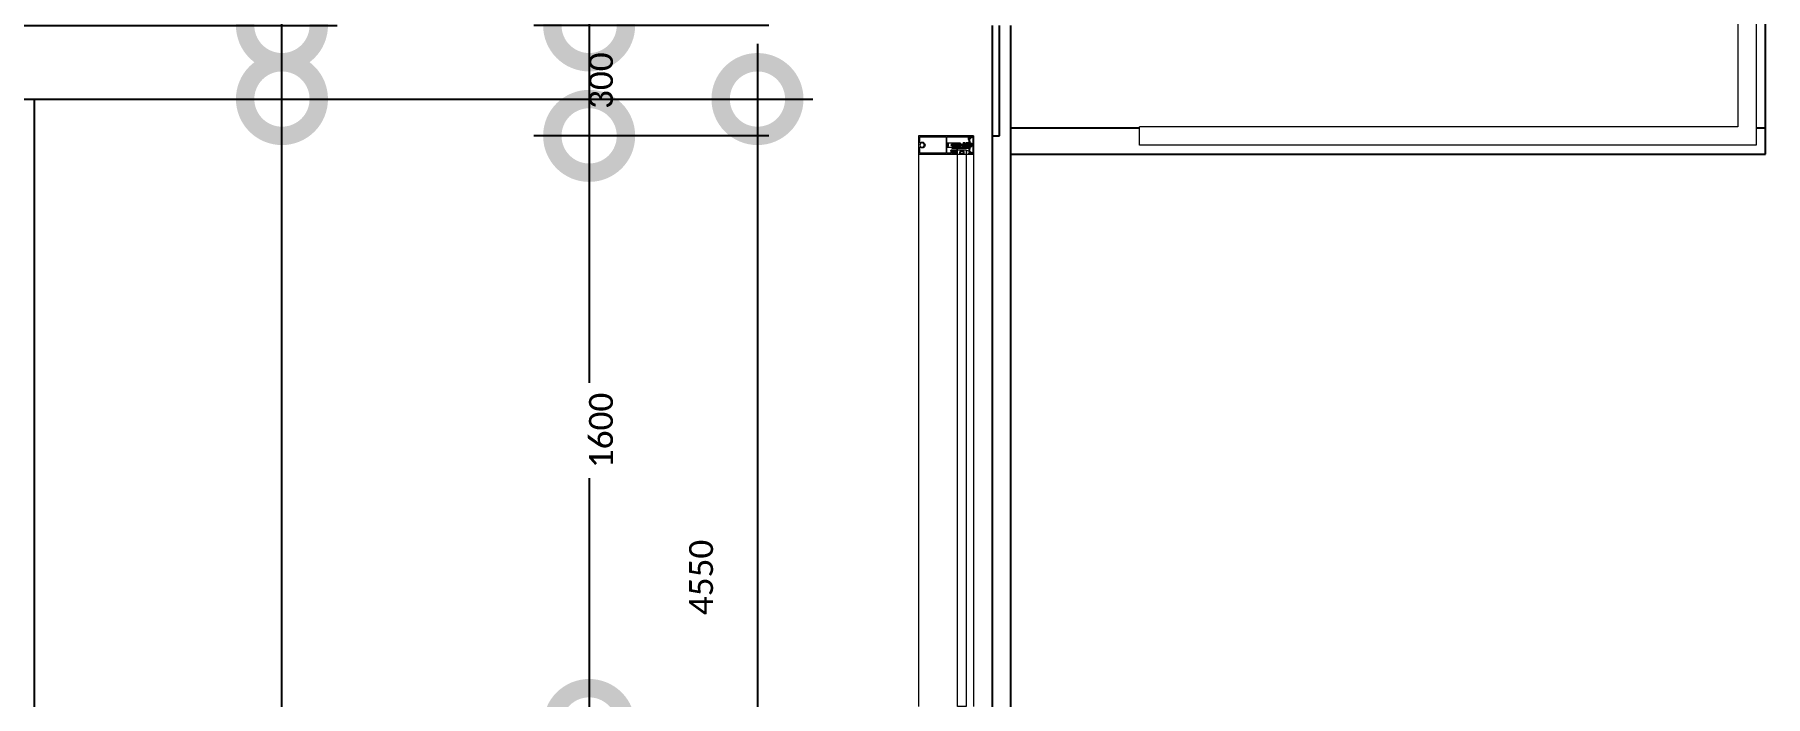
# Model space of a CAD drawing. Header units: metres. Extents: x 22.6 to 101.3, y 9.4 to 67.4.
# Drawn here: x 91.294 to 95.994, y 55.375 to 57.172 of the extents above; entities that cross this region are included whole.
import ezdxf

# ---------------------------------------------------------------- set-up
doc = ezdxf.new("R2010")
doc.units = ezdxf.units.M
doc.linetypes.add('ECG_Line-Ptrn-Sold', pattern=[9144.001, 9144, -0.001])
doc.layers.add('00', color=252, linetype='Continuous')
for name, color, linetype, lineweight in [('A-DIM', 7, 'Continuous', 5), ('A-ELEV', 1, 'ECG_Line-Ptrn-Sold', 9), ('A-FLOR-HRAL', 1, 'Continuous', 9), ('A-HATCH', 1, 'Continuous', 9), ('A-WIN', 4, 'ECG_Line-Ptrn-Sold', 5)]:
    doc.layers.add(name, color=color, linetype=linetype, lineweight=lineweight)
doc.styles.add('Calibri', font='calibri.ttf', dxfattribs={"height": 0.212639})
doc.dimstyles.new('ECG_Dimn-Detl-100', dxfattribs={"dimscale": 0.3048, "dimtxt": 0.25, "dimasz": 1.312336, "dimexe": 0.492126, "dimexo": 0.0625, "dimgap": 0, "dimtad": 1, "dimdec": 0, "dimlfac": 1000, "dimzin": 0, "dimdsep": 46, "dimtxsty": 'Calibri', "dimblk1": 'DOTSMALL', "dimblk2": 'DOTSMALL', "dimsah": 1, "dimcen": 0.09, "dimdle": 0.492126, "dimazin": 0, "dimtfac": 1, "dimtdec": 4, "dimtix": 1, "dimtmove": 0, "dimatfit": 3, "dimfxl": 0.492126, "dimfxlon": 1, "dimtvp": 1, "dimtolj": 1, "dimtzin": 0, "dimarcsym": 2})
doc.dimstyles.new('ECG_Dimn-Detl-100_1', dxfattribs={"dimscale": 0.3048, "dimtxt": 0.25, "dimasz": 1.312336, "dimexe": 0.492126, "dimexo": 0.0625, "dimgap": 0, "dimtad": 1, "dimdec": 0, "dimlfac": 1000, "dimzin": 0, "dimdsep": 46, "dimtxsty": 'Calibri', "dimblk1": 'DOTSMALL', "dimblk2": 'DOTSMALL', "dimsah": 1, "dimcen": 0.09, "dimdle": 0.492126, "dimazin": 0, "dimtfac": 1, "dimtdec": 4, "dimtix": 1, "dimtmove": 2, "dimatfit": 3, "dimfxl": 0.492126, "dimfxlon": 1, "dimtvp": 1, "dimtolj": 1, "dimtzin": 0, "dimarcsym": 2})
doc.dimstyles.new('ECG_Dimn-Detl-100_2', dxfattribs={"dimscale": 0.3048, "dimtxt": 0.25, "dimasz": 1.312336, "dimexe": 0.492126, "dimexo": 0.0625, "dimgap": 0, "dimtad": 1, "dimdec": 0, "dimlfac": 1000, "dimzin": 0, "dimdsep": 46, "dimtxsty": 'Calibri', "dimblk1": 'DOTSMALL', "dimblk2": 'DOTSMALL', "dimsah": 1, "dimcen": 0.09, "dimdle": 0.492126, "dimazin": 0, "dimtfac": 1, "dimtdec": 4, "dimtix": 1, "dimtmove": 0, "dimatfit": 3, "dimfxl": 0.492126, "dimfxlon": 1, "dimtvp": 1, "dimtolj": 1, "dimtzin": 0, "dimarcsym": 2})

# ---------------------------------------------------------------- blocks, each defined once
blk = doc.blocks.new('Railing - Railing-3161472-GROUND FLOOR PLAN')
at = {"layer": 'A-FLOR-HRAL'}
for p, q in [((95.9189, 60.5473), (95.9689, 60.5473)), ((95.9189, 60.5473), (95.9189, 59.0473)), ((95.9689, 60.5473), (95.9689, 59.0473)), ((95.9189, 59.0473), (95.9189, 56.9223)), ((95.9689, 59.0473), (95.9689, 56.8723)), ((94.2939, 56.8723), (94.2939, 56.9223)), ((95.9189, 56.9223), (94.2939, 56.9223)), ((95.9689, 56.8723), (94.2939, 56.8723))]:
    blk.add_line(p, q, dxfattribs=at)
blk = doc.blocks.new('Rectangular Mullion - ECG-LEFT-END-MULION-DETAIL-2110308-GROUND FLOOR PLAN')
at = {"layer": 'A-ELEV'}
for p, q in [((72.8439, 18.9473), (72.8439, 17.4473)), ((72.9499, 18.9473), (72.9739, 18.9473)), ((72.9499, 17.4473), (72.9499, 18.9473)), ((72.9739, 18.9473), (72.9739, 17.4473)), ((72.9939, 18.9473), (72.9939, 17.4473)), ((72.9739, 17.4473), (72.9499, 17.4473))]:
    blk.add_line(p, q, dxfattribs=at)
blk = doc.blocks.new('Rectangular Mullion - ECG-RIGHT-END-MULION-PROFIL-1987638-GROUND FLOOR PLAN')
at = {"layer": 'A-HATCH'}
for p, q in [((-0.0297, 0.0186), (-0.0315, 0.0129)), ((-0.0309, 0.0126), (-0.0292, 0.014)), ((-0.0299, 0.019), (-0.0299, 0.031)), ((-0.029, 0.019), (-0.0299, 0.019)), ((-0.0265, 0.019), (-0.0297, 0.019)), ((-0.0234, 0.0056), (-0.0292, 0.0056)), ((-0.0292, -0.0036), (-0.0292, 0.0056)), ((-0.0283, 0.004), (-0.0292, 0.004)), ((-0.0292, 0.004), (-0.0292, -0.0036)), ((-0.0284, 0.0225), (-0.029, 0.019)), ((-0.0049, 0.032), (-0.0289, 0.032)), ((-0.0282, 0.0224), (-0.0288, 0.019)), ((-0.0288, 0.019), (-0.0271, 0.019)), ((-0.0285, 0.0139), (-0.0282, 0.0126)), ((-0.0284, 0.03), (-0.0284, 0.0245)), ((-0.0283, 0.0048), (-0.024, 0.0048)), ((-0.0283, 0.0048), (-0.0283, 0.004)), ((-0.024, 0.0048), (-0.0283, 0.0048)), ((-0.0279, 0.0305), (-0.0049, 0.0305)), ((-0.0263, 0.028), (-0.0277, 0.0244)), ((-0.0277, 0.0126), (-0.0273, 0.0139)), ((-0.0273, 0.021), (-0.0263, 0.022)), ((-0.0273, 0.02), (-0.0273, 0.021)), ((-0.0265, 0.0213), (-0.0271, 0.0207)), ((-0.0267, 0.0139), (-0.0264, 0.0126)), ((-0.0265, 0.0203), (-0.0265, 0.019)), ((-0.0252, 0.028), (-0.0263, 0.028)), ((-0.0263, 0.022), (-0.0243, 0.022)), ((-0.0247, 0.0216), (-0.0258, 0.0216)), ((-0.0258, 0.0126), (-0.0255, 0.0139)), ((-0.0257, 0.0205), (-0.0257, 0.0185)), ((-0.0243, 0.0236), (-0.0253, 0.0264)), ((-0.0246, 0.0266), (-0.0252, 0.028)), ((-0.025, 0.0139), (-0.0247, 0.0126)), ((-0.0247, 0.0185), (-0.0247, 0.0205)), ((-0.0231, 0.0236), (-0.0243, 0.0236)), ((-0.0243, 0.022), (-0.0233, 0.021)), ((-0.0241, 0.0126), (-0.0238, 0.0139)), ((-0.024, 0.0048), (-0.022, 0.0035)), ((-0.022, 0.0035), (-0.024, 0.0048)), ((-0.0233, 0.0207), (-0.0239, 0.0213)), ((-0.0239, 0.019), (-0.0239, 0.0203)), ((-0.0207, 0.019), (-0.0239, 0.019)), ((-0.0049, 0.019), (-0.0235, 0.019)), ((-0.0202, 0.0036), (-0.0234, 0.0056)), ((-0.0233, 0.021), (-0.0233, 0.02)), ((-0.0232, 0.0139), (-0.0228, 0.0126)), ((-0.0213, 0.0218), (-0.0231, 0.0236)), ((-0.0223, 0.0126), (-0.0219, 0.0139)), ((-0.022, 0.0035), (-0.022, -0.0032)), ((-0.022, -0.0032), (-0.022, 0.0035)), ((-0.0113, 0.022), (-0.0213, 0.021)), ((-0.0213, 0.021), (-0.0213, 0.0218)), ((-0.0213, 0.014), (-0.0196, 0.0126)), ((-0.019, 0.0129), (-0.0207, 0.0186)), ((-0.0202, -0.0031), (-0.0202, 0.0036)), ((-0.0202, -0.0012), (-0.0202, 0.0013)), ((-0.0145, 0.0175), (-0.0145, -0.0266)), ((-0.011, 0.0175), (-0.0145, 0.0175)), ((-0.0113, 0.0223), (-0.0113, 0.0234)), ((-0.0113, 0.0234), (0.0014, 0.0234)), ((0.0014, 0.0223), (-0.0113, 0.0223)), ((-0.0049, 0.022), (-0.0113, 0.022)), ((-0.011, -0.0266), (-0.011, 0.0175)), ((-0.0079, 0.0183), (-0.0104, 0.0177)), ((-0.0104, 0.0177), (-0.0104, 0.0117)), ((-0.0086, 0.0117), (-0.0104, 0.0077)), ((-0.0104, 0.0117), (-0.0086, 0.0117)), ((-0.0104, 0.0077), (-0.0104, 0.0034)), ((-0.0104, 0.0034), (-0.0084, 0.0024)), ((-0.01, 0.0234), (-0.01, 0.0245)), ((-0.01, 0.0245), (0.0002, 0.0245)), ((0.0002, 0.0234), (-0.01, 0.0234)), ((-0.0098, 0.0167), (-0.0079, 0.0174)), ((-0.0098, 0.0127), (-0.0098, 0.0167)), ((-0.0079, 0.0122), (-0.0098, 0.0127)), ((-0.0096, 0.0275), (-0.0096, 0.0245)), ((-0.0096, 0.0069), (-0.0079, 0.0105)), ((-0.0096, 0.0041), (-0.0096, 0.0069)), ((-0.0084, 0.0035), (-0.0096, 0.0041)), ((-0.0015, 0.0277), (-0.0084, 0.0277)), ((-0.0084, 0.0024), (-0.0084, 0.0035)), ((-0.0079, 0.0174), (-0.0079, 0.0183)), ((-0.0079, 0.0105), (-0.0079, 0.0122)), ((-0.0077, 0.0177), (-0.0046, 0.0188)), ((-0.0022, 0.0175), (-0.0077, 0.0155)), ((-0.0022, 0.0154), (-0.0077, 0.0133)), ((-0.0022, 0.0132), (-0.0077, 0.0112)), ((-0.0022, 0.011), (-0.0077, 0.009)), ((-0.0022, 0.0096), (-0.0077, 0.0076)), ((-0.0022, 0.0074), (-0.0077, 0.0054)), ((-0.0022, 0.0052), (-0.0077, 0.0032)), ((-0.0022, 0.0031), (-0.0077, 0.0011)), ((-0.0022, 0.0007), (-0.0076, -0.0013)), ((-0.0073, 0.0181), (-0.0056, 0.0188)), ((-0.0056, 0.0188), (-0.0073, 0.0181)), ((-0.0027, 0.018), (-0.0073, 0.0159)), ((-0.0073, 0.0159), (-0.0027, 0.018)), ((-0.0027, 0.0158), (-0.0073, 0.0137)), ((-0.0073, 0.0137), (-0.0027, 0.0158)), ((-0.0027, 0.0136), (-0.0073, 0.0116)), ((-0.0073, 0.0116), (-0.0027, 0.0136)), ((-0.0027, 0.0114), (-0.0073, 0.0094)), ((-0.0073, 0.0094), (-0.0027, 0.0114)), ((-0.0027, 0.01), (-0.0073, 0.008)), ((-0.0073, 0.008), (-0.0027, 0.01)), ((-0.0027, 0.0079), (-0.0073, 0.0058)), ((-0.0073, 0.0058), (-0.0027, 0.0079)), ((-0.0027, 0.0057), (-0.0073, 0.0036)), ((-0.0073, 0.0036), (-0.0027, 0.0057)), ((-0.0027, 0.0035), (-0.0073, 0.0015)), ((-0.0073, 0.0015), (-0.0027, 0.0035)), ((-0.0027, 0.0012), (-0.0073, -0.0009)), ((-0.0073, -0.0009), (-0.0027, 0.0012)), ((-0.0072, 0.0275), (-0.0072, 0.0245)), ((-0.0072, 0.0223), (-0.0027, 0.0223)), ((-0.0072, 0.0188), (-0.0072, 0.0223)), ((-0.0072, 0.0188), (-0.0056, 0.0188)), ((-0.0027, 0.0188), (-0.0072, 0.0188)), ((-0.0027, 0.0171), (-0.0072, 0.0151)), ((-0.0072, 0.0151), (-0.003, 0.017)), ((-0.0027, 0.0149), (-0.0072, 0.0129)), ((-0.0072, 0.0129), (-0.003, 0.0148)), ((-0.0027, 0.0127), (-0.0072, 0.0107)), ((-0.0072, 0.0107), (-0.003, 0.0126)), ((-0.0027, 0.0106), (-0.0072, 0.0085)), ((-0.0072, 0.0085), (-0.003, 0.0104)), ((-0.0027, 0.0092), (-0.0072, 0.0071)), ((-0.0072, 0.0071), (-0.003, 0.009)), ((-0.0027, 0.007), (-0.0072, 0.005)), ((-0.0072, 0.005), (-0.003, 0.0068)), ((-0.0027, 0.0048), (-0.0072, 0.0028)), ((-0.0072, 0.0028), (-0.003, 0.0047)), ((-0.0027, 0.0026), (-0.0072, 0.0006)), ((-0.0072, 0.0006), (-0.003, 0.0025)), ((-0.0027, 0.0003), (-0.0072, -0.0017)), ((-0.0072, -0.0017), (-0.003, 0.0001)), ((-0.007, 0.0173), (-0.0037, 0.0188)), ((-0.0037, 0.0188), (-0.007, 0.0173)), ((-0.0056, 0.0188), (-0.0046, 0.0188)), ((0.0191, 0.032), (-0.0049, 0.032)), ((-0.0049, 0.0305), (0.0181, 0.0305)), ((0.0015, 0.022), (-0.0049, 0.022)), ((0.0137, 0.019), (-0.0049, 0.019)), ((-0.0046, 0.0188), (-0.0037, 0.0188)), ((-0.0037, 0.0188), (-0.0027, 0.0188)), ((-0.0027, 0.0275), (-0.0027, 0.0245)), ((-0.0027, 0.0223), (-0.0027, 0.0188)), ((-0.0018, 0.0174), (-0.0018, 0.0183)), ((-0.0018, 0.0183), (0.0007, 0.0177)), ((0.0001, 0.0167), (-0.0018, 0.0174)), ((-0.0018, 0.0122), (0.0001, 0.0127)), ((-0.0018, 0.0105), (-0.0018, 0.0122)), ((-0.0001, 0.0069), (-0.0018, 0.0105)), ((-0.0014, 0.0035), (-0.0001, 0.0041)), ((-0.0014, 0.0024), (-0.0014, 0.0035)), ((0.0007, 0.0034), (-0.0014, 0.0024)), ((-0.0011, 0.0117), (0.0007, 0.0077)), ((0.0007, 0.0117), (-0.0011, 0.0117)), ((-0.0003, 0.0275), (-0.0003, 0.0245)), ((-0.0001, 0.0041), (-0.0001, 0.0069)), ((0.0001, 0.0127), (0.0001, 0.0167)), ((0.0002, 0.0245), (0.0002, 0.0234)), ((0.0007, 0.0177), (0.0007, 0.0117)), ((0.0007, 0.0077), (0.0007, 0.0034)), ((0.0014, 0.0234), (0.0014, 0.0223)), ((0.0115, 0.021), (0.0015, 0.022)), ((0.0098, 0.0167), (0.0098, 0.019)), ((0.0176, 0.0167), (0.0098, 0.0167)), ((0.0109, 0.019), (0.0141, 0.019)), ((0.0132, 0.0236), (0.0115, 0.0218)), ((0.0115, 0.0218), (0.0115, 0.021)), ((0.0144, 0.0236), (0.0132, 0.0236)), ((0.0145, 0.022), (0.0135, 0.021)), ((0.0135, 0.0207), (0.0141, 0.0213)), ((0.0135, 0.021), (0.0135, 0.02)), ((0.0141, 0.019), (0.0141, 0.0203)), ((0.0155, 0.0264), (0.0144, 0.0236)), ((0.0165, 0.022), (0.0145, 0.022)), ((0.0153, 0.028), (0.0148, 0.0266)), ((0.0148, 0.0216), (0.0159, 0.0216)), ((0.0149, 0.0185), (0.0149, 0.0205)), ((0.0165, 0.028), (0.0153, 0.028)), ((0.0159, 0.0205), (0.0159, 0.0185)), ((0.0178, 0.0244), (0.0165, 0.028)), ((0.0175, 0.021), (0.0165, 0.022)), ((0.0167, 0.0213), (0.0172, 0.0207)), ((0.0167, 0.0203), (0.0167, 0.019)), ((0.0167, 0.019), (0.0199, 0.019)), ((0.0175, 0.02), (0.0175, 0.021)), ((0.019, 0.019), (0.0176, 0.019)), ((0.0176, -0.041), (0.0176, 0.0167)), ((0.0184, 0.0224), (0.019, 0.019)), ((0.0185, 0.0225), (0.0192, 0.019)), ((0.0186, 0.03), (0.0186, 0.0245)), ((0.0192, 0.019), (0.0201, 0.019)), ((0.0201, 0.019), (0.0201, 0.031)), ((0.0201, 0.019), (0.0201, -0.118)), ((-0.0304, -0.0129), (-0.0312, -0.0136)), ((-0.0295, -0.0142), (-0.0309, -0.0128)), ((-0.0299, -0.0213), (-0.0276, -0.0213)), ((-0.0299, -0.118), (-0.0299, -0.0213)), ((-0.0289, -0.0135), (-0.0295, -0.0142)), ((-0.0292, -0.0036), (-0.0292, -0.0053)), ((-0.0283, -0.0036), (-0.0292, -0.0036)), ((-0.0292, -0.0036), (-0.0283, -0.0036)), ((-0.0292, -0.0053), (-0.0238, -0.0053)), ((-0.027, -0.0198), (-0.0285, -0.0213)), ((-0.0284, -0.0152), (-0.0277, -0.0145)), ((-0.0261, -0.0151), (-0.0284, -0.0175)), ((-0.0284, -0.0152), (-0.0269, -0.0168)), ((-0.0284, -0.0213), (-0.0284, -0.0152)), ((-0.0284, -0.0175), (-0.0276, -0.0183)), ((-0.0276, -0.0183), (-0.0284, -0.0191)), ((-0.0284, -0.0191), (-0.025, -0.0225)), ((-0.0269, -0.0213), (-0.0284, -0.0213)), ((-0.0284, -0.0225), (-0.0284, -0.0263)), ((-0.0269, -0.0225), (-0.0284, -0.0225)), ((-0.0284, -0.0263), (-0.0262, -0.0263)), ((-0.0283, -0.0044), (-0.0283, -0.0036)), ((-0.0283, -0.0036), (-0.0283, -0.0044)), ((-0.024, -0.0044), (-0.0283, -0.0044)), ((-0.0283, -0.0044), (-0.024, -0.0044)), ((-0.0278, -0.0225), (-0.0269, -0.0225)), ((-0.0269, -0.0241), (-0.0278, -0.0225)), ((-0.0276, -0.0196), (-0.0276, -0.0171)), ((-0.0276, -0.0213), (-0.0269, -0.022)), ((-0.0274, -0.0225), (-0.0258, -0.0241)), ((-0.0274, -0.0298), (-0.0274, -0.041)), ((-0.0194, -0.0298), (-0.0274, -0.0298)), ((-0.0274, -0.041), (-0.0104, -0.041)), ((-0.0274, -0.043), (-0.0274, -0.114)), ((0.0176, -0.043), (-0.0274, -0.043)), ((-0.0273, -0.0168), (-0.0249, -0.0168)), ((-0.0248, -0.0198), (-0.0273, -0.0198)), ((-0.0272, -0.0151), (-0.0254, -0.0151)), ((-0.0269, -0.022), (-0.0248, -0.0198)), ((-0.0269, -0.0225), (-0.0269, -0.0213)), ((-0.0243, -0.0241), (-0.0269, -0.0241)), ((-0.025, -0.0225), (-0.0267, -0.0241)), ((-0.0262, -0.0263), (-0.0262, -0.0278)), ((-0.0262, -0.0278), (-0.0222, -0.0278)), ((-0.0258, -0.0151), (-0.0228, -0.0181)), ((-0.0229, -0.0141), (-0.0256, -0.0168)), ((-0.0255, -0.0198), (-0.0241, -0.0213)), ((-0.0225, -0.0168), (-0.025, -0.0144)), ((-0.0247, -0.023), (-0.0236, -0.0241)), ((-0.0217, -0.0151), (-0.0246, -0.018)), ((-0.0246, -0.0171), (-0.0246, -0.0196)), ((-0.0246, -0.0185), (-0.0214, -0.0217)), ((-0.0234, -0.023), (-0.0245, -0.0241)), ((-0.0214, -0.0241), (-0.0243, -0.0241)), ((-0.0241, -0.0213), (-0.0226, -0.0198)), ((-0.022, -0.0032), (-0.024, -0.0044)), ((-0.024, -0.0044), (-0.022, -0.0032)), ((-0.0238, -0.0053), (-0.0202, -0.0031)), ((-0.0221, -0.0151), (-0.0232, -0.0139)), ((-0.0228, -0.0171), (-0.0228, -0.0196)), ((-0.0226, -0.0198), (-0.0201, -0.0198)), ((-0.0201, -0.0168), (-0.0225, -0.0168)), ((-0.0225, -0.023), (-0.0214, -0.0241)), ((-0.0204, -0.0198), (-0.0223, -0.0217)), ((-0.0207, -0.0225), (-0.0223, -0.0241)), ((-0.0222, -0.0263), (-0.0199, -0.0263)), ((-0.0222, -0.0278), (-0.0222, -0.0263)), ((-0.0202, -0.0151), (-0.0221, -0.0151)), ((-0.022, -0.0151), (-0.0203, -0.0168)), ((-0.0214, -0.022), (-0.0207, -0.0213)), ((-0.0214, -0.0213), (-0.0214, -0.0225)), ((-0.019, -0.0213), (-0.0214, -0.0213)), ((-0.0199, -0.0225), (-0.0214, -0.0225)), ((-0.0206, -0.0225), (-0.0214, -0.0241)), ((-0.0214, -0.0225), (-0.0207, -0.0225)), ((-0.0174, -0.013), (-0.0213, -0.0168)), ((-0.0197, -0.0213), (-0.0211, -0.0198)), ((-0.0207, -0.0213), (-0.0184, -0.0213)), ((-0.0201, -0.0149), (-0.019, -0.016)), ((-0.0199, -0.0263), (-0.0199, -0.0225)), ((-0.019, -0.0167), (-0.0198, -0.0176)), ((-0.0198, -0.0196), (-0.0198, -0.0171)), ((-0.0198, -0.0173), (-0.019, -0.0182)), ((-0.019, -0.0184), (-0.0198, -0.0192)), ((-0.0198, -0.0189), (-0.019, -0.0198)), ((-0.019, -0.0205), (-0.0197, -0.0213)), ((-0.019, -0.0138), (-0.0183, -0.0145)), ((-0.019, -0.0151), (-0.019, -0.0213)), ((-0.0184, -0.0213), (-0.0184, -0.0288)), ((-0.0168, -0.0138), (-0.0174, -0.013)), ((-0.0145, -0.0266), (-0.011, -0.0266)), ((-0.009, -0.0033), (-0.0104, -0.0033)), ((-0.0104, -0.0033), (-0.0088, -0.0033)), ((-0.0104, -0.041), (-0.0104, -0.0033)), ((-0.0088, -0.0033), (-0.0078, -0.0043)), ((-0.0084, -0.041), (-0.0084, -0.0372)), ((-0.0049, -0.041), (-0.0084, -0.041)), ((-0.0079, -0.0367), (-0.0019, -0.0367)), ((-0.0022, -0.0036), (-0.0078, -0.0057)), ((-0.0078, -0.0043), (-0.0078, -0.0266)), ((-0.0022, -0.0071), (-0.0078, -0.0092)), ((-0.0022, -0.0093), (-0.0078, -0.0113)), ((-0.0022, -0.0115), (-0.0078, -0.0135)), ((-0.0022, -0.0137), (-0.0078, -0.0157)), ((-0.0022, -0.0158), (-0.0078, -0.0179)), ((-0.0022, -0.018), (-0.0078, -0.02)), ((-0.0078, -0.0266), (-0.0049, -0.0295)), ((-0.0023, -0.0015), (-0.0077, -0.0035)), ((-0.0027, -0.001), (-0.0073, -0.0031)), ((-0.0073, -0.0031), (-0.0027, -0.001)), ((-0.0027, -0.0032), (-0.0073, -0.0053)), ((-0.0073, -0.0053), (-0.0027, -0.0032)), ((-0.0073, -0.0074), (-0.0027, -0.0054)), ((-0.0027, -0.0054), (-0.0073, -0.0074)), ((-0.0027, -0.0067), (-0.0073, -0.0087)), ((-0.0073, -0.0087), (-0.0027, -0.0067)), ((-0.0027, -0.0089), (-0.0073, -0.0109)), ((-0.0073, -0.0109), (-0.0027, -0.0089)), ((-0.0027, -0.011), (-0.0073, -0.0131)), ((-0.0073, -0.0131), (-0.0027, -0.011)), ((-0.0027, -0.0132), (-0.0073, -0.0153)), ((-0.0073, -0.0153), (-0.0027, -0.0132)), ((-0.0027, -0.0154), (-0.0073, -0.0174)), ((-0.0073, -0.0174), (-0.0027, -0.0154)), ((-0.0027, -0.0176), (-0.0073, -0.0196)), ((-0.0073, -0.0196), (-0.0027, -0.0176)), ((-0.0027, -0.0019), (-0.0072, -0.0039)), ((-0.0072, -0.0039), (-0.003, -0.002)), ((-0.0027, -0.0041), (-0.0072, -0.0061)), ((-0.0072, -0.0061), (-0.0031, -0.0042)), ((-0.0027, -0.0054), (-0.0072, -0.0074)), ((-0.0072, -0.0074), (-0.003, -0.0055)), ((-0.0027, -0.0076), (-0.0072, -0.0096)), ((-0.0072, -0.0096), (-0.003, -0.0077)), ((-0.0027, -0.0097), (-0.0072, -0.0118)), ((-0.0072, -0.0118), (-0.003, -0.0099)), ((-0.0027, -0.0119), (-0.0072, -0.0139)), ((-0.0072, -0.0139), (-0.003, -0.012)), ((-0.0027, -0.0141), (-0.0072, -0.0161)), ((-0.0072, -0.0161), (-0.003, -0.0142)), ((-0.0027, -0.0163), (-0.0072, -0.0183)), ((-0.0072, -0.0183), (-0.003, -0.0164)), ((-0.0027, -0.0184), (-0.0072, -0.0205)), ((-0.0072, -0.0205), (-0.0032, -0.0186)), ((-0.0069, -0.0216), (-0.0027, -0.0197)), ((-0.0027, -0.0197), (-0.0069, -0.0216)), ((-0.0067, -0.0218), (-0.0067, -0.0249)), ((-0.0067, -0.0249), (-0.0049, -0.0266)), ((-0.0022, -0.0202), (-0.0066, -0.0218)), ((-0.0066, -0.0218), (-0.0053, -0.0218)), ((-0.0053, -0.0218), (-0.0027, -0.0206)), ((-0.0053, -0.0218), (-0.003, -0.0207)), ((-0.003, -0.0218), (-0.0053, -0.0218)), ((-0.0049, -0.0266), (-0.003, -0.0249)), ((-0.0049, -0.0295), (-0.0019, -0.0266)), ((-0.0014, -0.041), (-0.0049, -0.041)), ((-0.003, -0.0249), (-0.003, -0.0218)), ((-0.0019, -0.0042), (-0.001, -0.0033)), ((-0.0019, -0.0266), (-0.0019, -0.0042)), ((-0.0014, -0.0372), (-0.0014, -0.041)), ((-0.001, -0.0033), (0.0006, -0.0033)), ((0, -0.0033), (-0.001, -0.0033)), ((-0.001, -0.0033), (0.0006, -0.0033)), ((0.0006, -0.0033), (0.0006, -0.041)), ((0.0006, -0.041), (0.0176, -0.041)), ((0.0176, -0.114), (0.0176, -0.043)), ((0.0201, -0.118), (-0.0299, -0.118)), ((-0.0274, -0.114), (-0.0102, -0.114)), ((0.0003, -0.114), (0.0176, -0.114))]:
    blk.add_line(p, q, dxfattribs=at)
blk.add_circle((-0.0049, -0.108), 0.006, dxfattribs=at)
for centre, radius, start, end in [((-0.0289, 0.031), 0.001, 90, 180), ((-0.0289, 0.031), 0.001, 90, 180), ((-0.0279, 0.03), 0.0005, 90, 180), ((-0.0284, 0.0235), 0.001, 270.9838, 90), ((-0.0283, 0.0235), 0.0011, 275.2327, 53.27), ((-0.0258, 0.0206), 0.001, 90, 135), ((-0.0247, 0.0206), 0.001, 45, 90), ((-0.0084, 0.0241), 0.00359, 70.3614, 109.6386), ((-0.0049, 0.0157), 0.012, 79.2883, 100.7117), ((-0.0015, 0.0241), 0.00359, 70.3614, 109.6386), ((0.0148, 0.0206), 0.001, 90, 135), ((0.0159, 0.0206), 0.001, 45, 90), ((0.0185, 0.0235), 0.0011, 126.73, 264.7673), ((0.0186, 0.0235), 0.001, 90, 269.0162), ((0.0181, 0.03), 0.0005, 0, 90), ((0.0191, 0.031), 0.001, 0, 90), ((0.0191, 0.031), 0.001, 0, 90), ((-0.0317, -0.018), 0.0044, 40.1603, 86.9533), ((-0.0315, -0.018), 0.00517, 33.5368, 87.4446), ((-0.0237, -0.0155), 0.00171, 90, 164.9371), ((-0.0237, -0.0155), 0.00171, 15.0629, 90), ((-0.0159, -0.018), 0.00517, 90.2452, 146.4632), ((-0.0194, -0.0288), 0.001, 270, 0), ((-0.0157, -0.018), 0.0044, 93.0467, 138.4555), ((-0.0079, -0.0372), 0.0005, 90, 180), ((-0.0005, -0.0259), 0.00439, 124.4715, 188.599), ((-0.0019, -0.0372), 0.0005, 360, 90), ((-0.0049, -0.108), 0.008, 311.4096, 228.5904)]:
    blk.add_arc(centre, radius, start, end, dxfattribs=at)
blk = doc.blocks.new('Rectangular Mullion - ECG-RIGHT-END-MULION-DETAIL-3268372-GROUND FLOOR PLAN')
at = {"layer": 'A-WIN'}
for p, q in [((-0.05, 0.012), (-0.05, 0.032)), ((-0.05, 0.032), (0, 0.032)), ((-0.038, 0.012), (-0.05, 0.012)), ((-0.038, -0.012), (-0.038, 0.012)), ((0, 0.032), (0, -0.118)), ((-0.05, -0.118), (-0.05, -0.012)), ((-0.05, -0.012), (-0.038, -0.012)), ((0, -0.118), (-0.05, -0.118))]:
    blk.add_line(p, q, dxfattribs=at)
blk = doc.blocks.new('_DotSmall')
at = {"color": 0, "linetype": 'ByBlock', "const_width": 0.5}
blk.add_lwpolyline([(-0.0625, 0, 1), (0.0625, 0, 1)], format="xyb", close=True, dxfattribs=at)

msp = doc.modelspace()

# ---------------------------------------------------------------- hatches: boundary and pattern name
at = {"layer": '00'}
h = msp.add_hatch(dxfattribs=at)
h.set_pattern_fill('FP_3', color=252, style=0, pattern_type=2)
h.set_pattern_definition([(0, (0, 0), (0.406, 0.102), [0.034, -0.271, 0.034, -0.271, -1.626]), (0, (0, 0), (0.406, 0.102), [-0.61, 0.034, -0.576, 0.034, -0.271, -0.711]), (0, (0, 0), (0.406, 0.102), [-1.524, 0.034, -0.17, 0.034, -0.474]), (120, (0.152, 0.051), (-0.29133459, 0.30060631), [0.034, -0.271, 0.034, -0.271, -1.626]), (120, (0.152, 0.051), (-0.29133459, 0.30060631), [-0.61, 0.034, -0.576, 0.034, -0.271, -0.711]), (120, (0.152, 0.051), (-0.29133459, 0.30060631), [-1.524, 0.034, -0.17, 0.034, -0.474]), (240, (0.203, 0.254), (-0.11466541, -0.40260631), [0.034, -0.271, 0.034, -0.271, -1.626]), (240, (0.203, 0.254), (-0.11466541, -0.40260631), [-0.61, 0.034, -0.576, 0.034, -0.271, -0.711]), (240, (0.203, 0.254), (-0.11466541, -0.40260631), [-1.524, 0.034, -0.17, 0.034, -0.474])])
h.paths.add_polyline_path([(93.9139, 56.8973), (93.9139, 57.1973), (93.9089, 57.1973), (93.9089, 56.8973)], flags=0)
h.paths.add_polyline_path([(93.9089, 58.7973), (93.9139, 58.7973), (93.9139, 59.0973), (93.9089, 59.0973)], flags=0)

# ---------------------------------------------------------------- linework, layer by layer
at = {"layer": '00', "color": 252}
for p, q in [((95.9939, 56.8473), (95.9939, 59.0473)), ((93.8939, 57.1973), (93.8939, 56.8973)), ((93.9139, 56.8973), (93.9139, 57.1973)), ((93.9439, 57.1973), (93.9439, 55.3173)), ((91.2939, 54.3473), (91.2939, 56.9973)), ((91.2939, 56.9973), (93.0939, 56.9973)), ((93.9439, 56.9193), (94.2939, 56.9193)), ((95.9689, 56.9193), (95.9939, 56.9193)), ((93.8939, 56.8973), (93.8939, 55.2973)), ((93.8939, 56.8973), (93.9139, 56.8973)), ((93.9439, 56.8473), (95.9939, 56.8473))]:
    msp.add_line(p, q, dxfattribs=at)

# ---------------------------------------------------------------- block references
for name, p in [('Railing - Railing-3161472-GROUND FLOOR PLAN', (0, 0)), ('Rectangular Mullion - ECG-LEFT-END-MULION-DETAIL-2110308-GROUND FLOOR PLAN', (20.85, 37.9))]:
    msp.add_blockref(name, p, dxfattribs=at)
at = {"layer": '00', "color": 252, "extrusion": (0, 0, -1), "rotation": 90}
for name, p in [('Rectangular Mullion - ECG-RIGHT-END-MULION-PROFIL-1987638-GROUND FLOOR PLAN', (-93.8119, 56.8773)), ('Rectangular Mullion - ECG-RIGHT-END-MULION-DETAIL-3268372-GROUND FLOOR PLAN', (-93.8119, 56.8973))]:
    msp.add_blockref(name, p, dxfattribs=at)

# ---------------------------------------------------------------- dimensions: what is measured, and where the dimension line sits
at = {"layer": 'A-DIM'}
for base, p1, p2, dimstyle, override in [((91.9656, 63.5473), (91.8156, 57.1973), (91.8156, 63.5473), 'ECG_Dimn-Detl-100', {"dimpost": '<>', "dimfxl": 6.35}), ((92.7998, 57.1973), (92.9498, 58.7973), (92.9498, 57.1973), 'ECG_Dimn-Detl-100_2', {"dimpost": '<>', "dimfxl": 1.6}), ((92.7998, 56.8973), (92.9498, 57.1973), (92.9498, 56.8973), 'ECG_Dimn-Detl-100_2', {"dimpost": '<>', "dimfxl": 0.3}), ((91.9656, 56.9973), (91.8156, 53.2473), (91.8156, 56.9973), 'ECG_Dimn-Detl-100', {"dimpost": '<>', "dimfxl": 3.75}), ((92.7998, 55.2973), (92.9498, 56.8973), (92.9498, 55.2973), 'ECG_Dimn-Detl-100_2', {"dimpost": '<>', "dimfxl": 1.6})]:
    msp.add_linear_dim(base=base, p1=p1, p2=p2, angle=90, dimstyle=dimstyle, override=override, dxfattribs=at).render()
msp.add_linear_dim(base=(93.2569, 52.4473), p1=(93.1069, 56.9973), p2=(93.4069, 52.4473), angle=90, location=(93.1041, 55.698), text_rotation=90, dimstyle='ECG_Dimn-Detl-100_1', override={"dimpost": '<>', "dimfxl": 4.559879}, dxfattribs=at).render()

doc.saveas('drawing.dxf')
